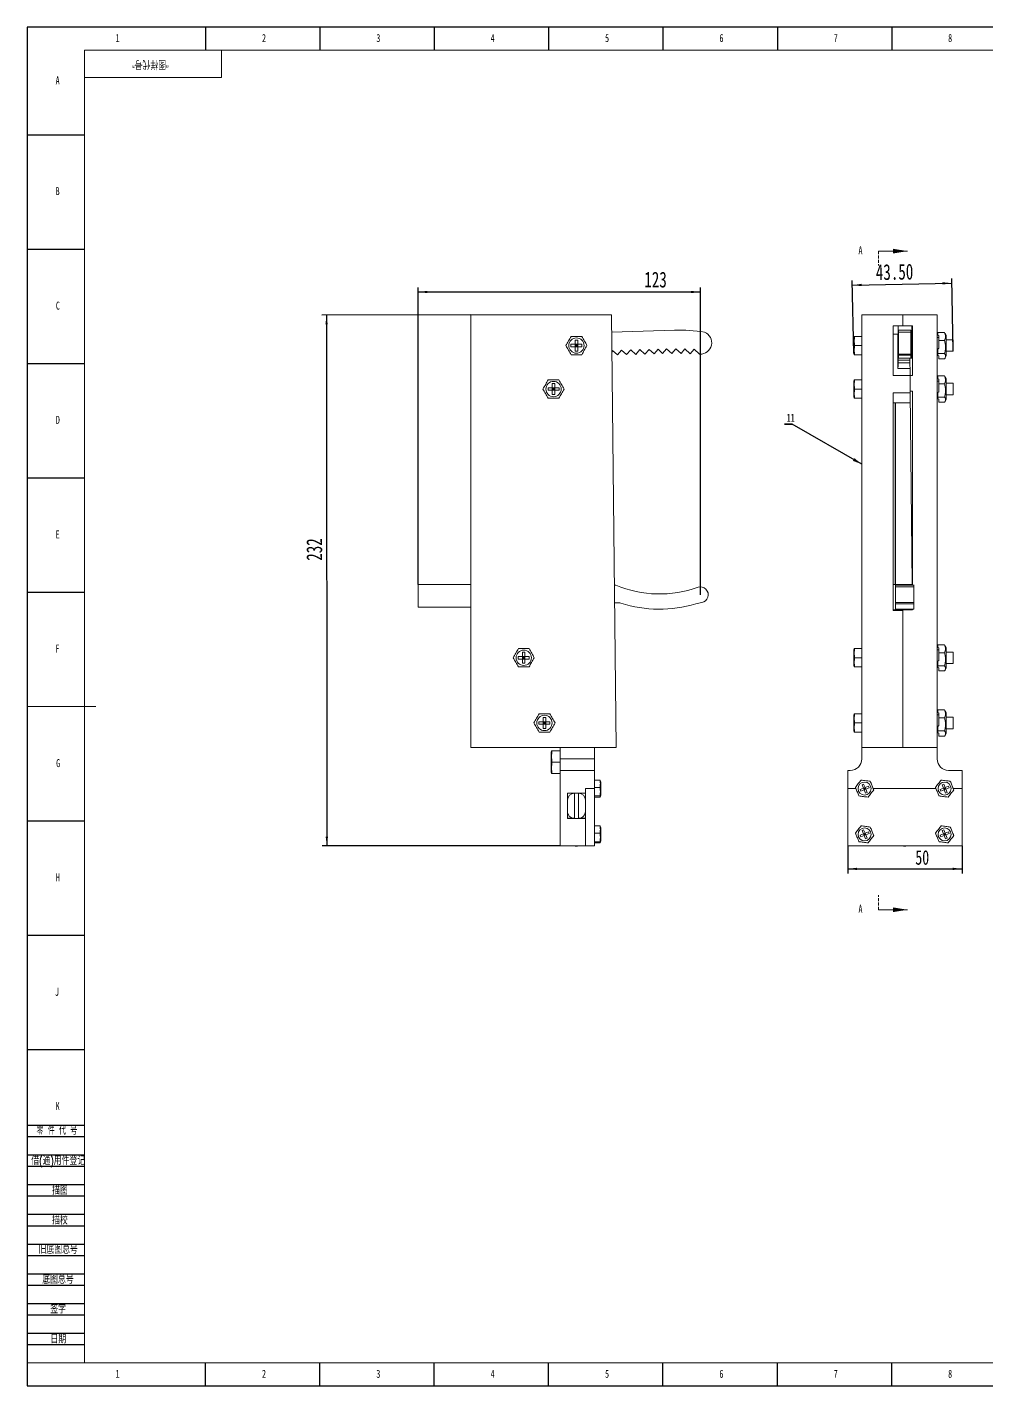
# Model space of a CAD drawing. Header units: millimetres. Extents: x 0 to 841, y 0 to 594.
# Drawn here: x 0 to 420, y 0 to 594 of the extents above; entities that cross this region are included whole.
import ezdxf

# ---------------------------------------------------------------- set-up
doc = ezdxf.new("R2010")
doc.units = ezdxf.units.MM
doc.linetypes.add('HIDDEN', pattern=[1.905, 1.27, -0.635])
for name, color, linetype in [('10', 7, 'Continuous'), ('5', 7, 'Continuous'), ('SLD-0', 7, 'Continuous')]:
    doc.layers.add(name, color=color, linetype=linetype)
doc.styles.add('SLDTEXTSTYLE0', font='TXT', dxfattribs={"width": 0.7, "bigfont": 'bigfont'})
doc.styles.add('SLDTEXTSTYLE2', font='TXT', dxfattribs={"width": 0.614286, "bigfont": 'bigfont'})
doc.styles.add('SLDTEXTSTYLE4', font='TXT', dxfattribs={"width": 0.7})
doc.dimstyles.new('SLDDIMSTYLE0', dxfattribs={"dimtxt": 7.335986, "dimasz": 4.08, "dimexe": 0, "dimexo": 0.0625, "dimgap": 1.833997, "dimtad": 2, "dimrnd": 1e-09, "dimzin": 12, "dimdsep": 46, "dimtxsty": 'SLDTEXTSTYLE4', "dimsah": 1, "dimcen": 0.09, "dimadec": 0, "dimazin": 3, "dimtfac": 1, "dimtofl": 0, "dimtmove": 0, "dimatfit": 3, "dimfxl": 1, "dimfrac": 2, "dimtolj": 1, "dimtzin": 12, "dimarcsym": 0})
doc.dimstyles.new('SLDDIMSTYLE1', dxfattribs={"dimtxt": 6.77168, "dimasz": 4.08, "dimexe": 0, "dimexo": 0.0625, "dimgap": 1.69292, "dimtad": 2, "dimrnd": 1e-09, "dimzin": 12, "dimdsep": 46, "dimtxsty": 'SLDTEXTSTYLE4', "dimsah": 1, "dimcen": 0.09, "dimadec": 0, "dimazin": 3, "dimtfac": 1, "dimtofl": 0, "dimtmove": 0, "dimatfit": 3, "dimfxl": 1, "dimfrac": 2, "dimtolj": 1, "dimtzin": 12, "dimarcsym": 0})
doc.dimstyles.new('SLDDIMSTYLE2', dxfattribs={"dimtxt": 7.335986, "dimasz": 4.08, "dimexe": 0, "dimexo": 0.0625, "dimgap": 1.833997, "dimtad": 2, "dimrnd": 1e-09, "dimzin": 4, "dimdsep": 46, "dimtxsty": 'SLDTEXTSTYLE4', "dimsah": 1, "dimcen": 0.09, "dimadec": 0, "dimazin": 1, "dimtfac": 1, "dimtofl": 0, "dimtmove": 0, "dimatfit": 3, "dimfxl": 1, "dimfrac": 2, "dimtolj": 1, "dimtzin": 12, "dimarcsym": 0})
doc.dimstyles.new('SLDDIMSTYLE3', dxfattribs={"dimtxt": 0.18, "dimasz": 4.08, "dimexe": 0, "dimexo": 0.0625, "dimgap": 0, "dimtad": 0, "dimtih": 1, "dimtoh": 1, "dimdec": 0, "dimrnd": 1e-09, "dimzin": 0, "dimdsep": 46, "dimtxsty": 'Standard', "dimsah": 1, "dimcen": 0.09, "dimadec": 0, "dimazin": 0, "dimtfac": 4.08, "dimtdec": 0, "dimtofl": 0, "dimtmove": 0, "dimatfit": 3, "dimfxl": 1, "dimfrac": 2, "dimtolj": 1, "dimtzin": 0, "dimarcsym": 0})

# ---------------------------------------------------------------- blocks, each defined once
blk = doc.blocks.new('_D')
at = {"layer": '10'}
for p, q in [((193.92, 468.19), (128.9, 468.15)), ((130.9, 468.16), (131.02, 236.05)), ((233.05, 236.11), (129.02, 236.05))]:
    blk.add_line(p, q, dxfattribs=at)
for points in [[(130.9, 468.16), (130.4, 464.08), (131.41, 464.08)], [(131.02, 236.05), (131.53, 240.13), (130.51, 240.13)]]:
    blk.add_solid(points, dxfattribs=at)
at = {"layer": '10', "insert": (122.09, 360.72), "char_height": 6.879, "attachment_point": 1, "rotation": 90.02941, "style": 'SLDTEXTSTYLE4'}
blk.add_mtext('232', dxfattribs=at)
blk = doc.blocks.new('_D_1')
at = {"layer": '10'}
for p, q in [((170.95, 350.38), (170.95, 480.22)), ((170.95, 478.22), (294.35, 478.22)), ((294.35, 345.82), (294.35, 480.22))]:
    blk.add_line(p, q, dxfattribs=at)
for points in [[(170.95, 478.22), (175.03, 477.71), (175.03, 478.73)], [(294.35, 478.22), (290.27, 478.73), (290.27, 477.71)]]:
    blk.add_solid(points, dxfattribs=at)
at = {"layer": '10', "insert": (269.84, 487.09), "char_height": 6.879, "attachment_point": 1, "style": 'SLDTEXTSTYLE4'}
blk.add_mtext('123', dxfattribs=at)
blk = doc.blocks.new('_D_2')
at = {"layer": '10'}
for p, q in [((358.76, 236.11), (358.76, 224.01)), ((408.76, 236.11), (408.76, 224.01)), ((358.76, 226.01), (408.76, 226.01))]:
    blk.add_line(p, q, dxfattribs=at)
for points in [[(358.76, 226.01), (362.84, 225.5), (362.84, 226.51)], [(408.76, 226.01), (404.68, 226.51), (404.68, 225.5)]]:
    blk.add_solid(points, dxfattribs=at)
at = {"layer": '10', "insert": (388.33, 234.19), "char_height": 6.35, "attachment_point": 1, "style": 'SLDTEXTSTYLE4'}
blk.add_mtext('50', dxfattribs=at)
blk = doc.blocks.new('_D_3')
at = {"layer": '10'}
for p, q in [((361.37, 451.44), (360.75, 483.21)), ((360.79, 481.21), (404.29, 482.06)), ((404.87, 452.29), (404.25, 484.06))]:
    blk.add_line(p, q, dxfattribs=at)
for points in [[(360.79, 481.21), (364.88, 480.78), (364.86, 481.8)], [(404.29, 482.06), (400.2, 482.49), (400.22, 481.47)]]:
    blk.add_solid(points, dxfattribs=at)
at = {"layer": '10', "insert": (370.99, 490.28), "char_height": 6.879, "attachment_point": 1, "rotation": 1.11943, "style": 'SLDTEXTSTYLE4'}
blk.add_mtext('43.50', dxfattribs=at)
blk = doc.blocks.new('SW_NOTE_0')
at = {"layer": '10', "color": 0}
for p, q in [((-3.33, 0), (0, 0)), ((0, 0), (-3.33, 0)), ((-3.33, 0), (0, 0)), ((0, 0), (-3.33, 0)), ((-3.33, 0), (0, 0)), ((0, 0), (-3.33, 0))]:
    blk.add_line(p, q, dxfattribs=at)
at = {"layer": '10', "color": 0, "insert": (-0.58, 4.51), "char_height": 3.5, "attachment_point": 2, "style": 'SLDTEXTSTYLE4'}
blk.add_mtext('11', dxfattribs=at)

msp = doc.modelspace()

# ---------------------------------------------------------------- linework, layer by layer
at = {"color": 7, "linetype": 'HIDDEN', "lineweight": 0}
for p, q in [((372.231, 496.086), (372.231, 489.736)), ((372.231, 208.139), (372.231, 214.489))]:
    msp.add_line(p, q, dxfattribs=at)
at = {"color": 7, "linetype": 'Continuous', "lineweight": 0}
for p, q in [((372.231, 496.086), (384.931, 496.086)), ((372.231, 208.139), (384.931, 208.139))]:
    msp.add_line(p, q, dxfattribs=at)
at = {"color": 7, "linetype": 'Continuous', "lineweight": 15}
for p, q in [((255.52, 468.219), (193.92, 468.188)), ((193.92, 468.188), (194.017, 279.081)), ((257.548, 279.114), (255.52, 468.219)), ((364.875, 468.219), (382.875, 468.219)), ((364.875, 279.114), (364.875, 468.219)), ((382.875, 463.462), (378.591, 463.462)), ((378.591, 463.462), (378.591, 441.694)), ((386.856, 463.402), (380.856, 463.402)), ((380.856, 463.402), (380.856, 457.295)), ((382.875, 468.219), (382.875, 463.462)), ((397.875, 468.219), (382.875, 468.219)), ((382.875, 463.462), (387.075, 463.462)), ((386.856, 463.402), (386.856, 459.795)), ((387.075, 463.462), (387.075, 441.694)), ((397.875, 468.219), (397.875, 279.114)), ((283.036, 461.481), (255.601, 460.64)), ((361.611, 458.795), (361.375, 458.145)), ((361.375, 454.795), (361.375, 458.145)), ((364.875, 458.795), (361.837, 458.795)), ((378.591, 459.795), (380.662, 459.795)), ((380.662, 459.795), (380.662, 444.777)), ((380.912, 460.087), (380.856, 460.087)), ((386.412, 461.514), (380.912, 461.514)), ((380.912, 460.658), (380.912, 461.514)), ((386.412, 460.658), (380.912, 460.658)), ((380.912, 451.047), (380.912, 460.658)), ((386.412, 460.658), (386.412, 461.514)), ((386.412, 451.047), (386.412, 460.658)), ((386.856, 460.087), (386.412, 460.087)), ((386.662, 459.795), (387.075, 459.795)), ((386.662, 459.795), (386.662, 449.238)), ((398.575, 458.275), (397.875, 458.275)), ((398.175, 459.302), (398.175, 460.519)), ((398.175, 460.519), (401.105, 460.519)), ((398.175, 459.302), (398.575, 459.075)), ((398.575, 459.075), (398.575, 457.006)), ((401.27, 460.197), (401.105, 460.519)), ((401.875, 459.235), (401.313, 460.207)), ((401.875, 450.355), (401.875, 459.235)), ((237.754, 455.341), (237.754, 454.249)), ((239.608, 455.341), (237.754, 455.341)), ((239.608, 454.249), (237.754, 454.249)), ((240.7, 457.195), (239.608, 457.195)), ((239.608, 457.195), (239.608, 455.341)), ((240.7, 455.341), (239.608, 455.341)), ((239.608, 454.249), (239.608, 455.341)), ((239.608, 455.341), (240.154, 454.795)), ((240.154, 454.795), (239.608, 454.795)), ((240.154, 454.795), (239.608, 454.249)), ((239.608, 454.249), (239.608, 452.395)), ((240.7, 454.249), (239.608, 454.249)), ((239.608, 452.395), (240.7, 452.395)), ((240.154, 454.795), (240.154, 455.341)), ((240.154, 454.795), (240.7, 455.341)), ((240.154, 454.249), (240.154, 454.795)), ((240.7, 454.249), (240.154, 454.795)), ((240.7, 454.795), (240.154, 454.795)), ((240.7, 457.195), (240.7, 455.341)), ((240.7, 454.249), (240.7, 455.341)), ((242.554, 455.341), (240.7, 455.341)), ((240.7, 454.249), (240.7, 452.395)), ((242.554, 454.249), (240.7, 454.249)), ((242.554, 454.249), (242.554, 455.341)), ((255.698, 451.607), (255.854, 452.644)), ((255.854, 452.644), (258.084, 450.711)), ((258.084, 450.711), (259.865, 452.767)), ((259.865, 452.767), (262.095, 450.834)), ((262.095, 450.834), (263.876, 452.89)), ((263.876, 452.89), (266.107, 450.957)), ((266.107, 450.957), (267.888, 453.013)), ((267.888, 453.013), (270.118, 451.08)), ((270.118, 451.08), (271.899, 453.136)), ((271.899, 453.136), (274.129, 451.203)), ((274.129, 451.203), (275.911, 453.259)), ((275.911, 453.259), (277.794, 451.316)), ((277.794, 451.316), (279.556, 453.349)), ((279.556, 453.349), (281.841, 451.369)), ((281.841, 451.369), (283.573, 453.368)), ((283.573, 453.368), (285.909, 451.344)), ((285.909, 451.344), (287.613, 453.31)), ((287.613, 453.31), (289.922, 451.241)), ((289.922, 451.241), (291.655, 453.175)), ((291.655, 453.175), (294.018, 451.056)), ((361.375, 451.445), (361.375, 454.795)), ((361.375, 451.445), (361.611, 450.795)), ((364.875, 454.795), (361.837, 454.795)), ((380.912, 457.295), (380.662, 457.295)), ((380.662, 452.295), (380.912, 452.295)), ((380.856, 452.295), (380.856, 445.459)), ((386.662, 457.295), (386.412, 457.295)), ((386.412, 452.295), (386.662, 452.295)), ((398.175, 453.265), (398.575, 453.635)), ((398.175, 451.282), (398.175, 453.265)), ((398.575, 457.006), (398.575, 453.635)), ((398.575, 457.006), (401.105, 457.006)), ((404.875, 457.295), (401.875, 457.295)), ((401.875, 452.295), (404.875, 452.295)), ((404.875, 454.795), (404.875, 457.295)), ((404.875, 452.295), (404.875, 454.795)), ((364.875, 450.795), (361.837, 450.795)), ((385.954, 448.435), (380.856, 448.435)), ((380.912, 451.047), (386.412, 451.047)), ((380.912, 450.957), (380.912, 451.047)), ((386.412, 450.957), (380.912, 450.957)), ((380.912, 450.834), (380.912, 450.957)), ((386.412, 450.834), (380.912, 450.834)), ((380.912, 450.711), (380.912, 450.834)), ((386.412, 450.711), (380.912, 450.711)), ((380.912, 450.633), (380.912, 450.711)), ((386.412, 450.633), (380.912, 450.633)), ((380.912, 449.245), (380.912, 450.633)), ((386.412, 449.245), (380.912, 449.245)), ((380.912, 449.243), (380.912, 449.245)), ((380.912, 449.243), (386.412, 449.243)), ((385.946, 449.23), (387.075, 449.242)), ((386.023, 441.695), (385.946, 449.23)), ((385.946, 449.221), (385.946, 449.23)), ((386.023, 441.695), (385.946, 449.221)), ((386.412, 450.957), (386.412, 451.047)), ((386.412, 450.834), (386.412, 450.957)), ((386.412, 450.711), (386.412, 450.834)), ((386.412, 450.633), (386.412, 450.711)), ((386.412, 449.245), (386.412, 450.633)), ((386.412, 449.243), (386.412, 449.245)), ((397.875, 451.315), (398.175, 451.315)), ((398.175, 451.282), (401.105, 451.282)), ((398.175, 450.516), (398.175, 451.282)), ((398.175, 450.516), (398.575, 450.373)), ((398.575, 450.373), (398.575, 449.07)), ((398.575, 449.07), (401.105, 449.07)), ((401.313, 449.382), (401.875, 450.355)), ((361.611, 439.799), (361.375, 439.149)), ((364.875, 439.799), (361.837, 439.799)), ((386.096, 441.695), (378.591, 441.695)), ((386.096, 441.694), (378.591, 441.694)), ((380.662, 445.459), (380.856, 445.459)), ((380.662, 444.795), (385.991, 444.795)), ((385.991, 444.777), (380.662, 444.777)), ((386.025, 441.695), (386.025, 441.694)), ((387.075, 441.695), (386.025, 441.695)), ((386.096, 434.791), (386.025, 441.694)), ((387.075, 441.694), (386.025, 441.694)), ((386.096, 441.695), (386.096, 441.694)), ((386.096, 441.694), (386.096, 434.13)), ((398.175, 440.306), (398.175, 441.523)), ((398.175, 441.523), (401.105, 441.523)), ((398.175, 440.306), (398.575, 440.079)), ((398.575, 440.079), (398.575, 438.01)), ((401.27, 441.201), (401.105, 441.523)), ((401.875, 440.239), (401.313, 441.211)), ((401.875, 431.359), (401.875, 440.239)), ((227.748, 436.345), (227.748, 435.253)), ((229.602, 436.345), (227.748, 436.345)), ((229.602, 435.253), (227.748, 435.253)), ((230.694, 438.199), (229.602, 438.199)), ((229.602, 438.199), (229.602, 436.345)), ((230.694, 436.345), (229.602, 436.345)), ((229.602, 435.253), (229.602, 436.345)), ((229.602, 436.345), (230.148, 435.799)), ((230.148, 435.799), (229.602, 435.799)), ((230.148, 435.799), (229.602, 435.253)), ((230.694, 435.253), (229.602, 435.253)), ((229.602, 435.253), (229.602, 433.399)), ((230.148, 435.799), (230.148, 436.345)), ((230.148, 435.799), (230.694, 436.345)), ((230.148, 435.253), (230.148, 435.799)), ((230.694, 435.253), (230.148, 435.799)), ((230.694, 435.799), (230.148, 435.799)), ((230.694, 438.199), (230.694, 436.345)), ((232.548, 436.345), (230.694, 436.345)), ((230.694, 435.253), (230.694, 436.345)), ((232.548, 435.253), (230.694, 435.253)), ((230.694, 435.253), (230.694, 433.399)), ((232.548, 435.253), (232.548, 436.345)), ((361.375, 435.799), (361.375, 439.149)), ((361.375, 432.449), (361.375, 435.799)), ((364.875, 435.799), (361.837, 435.799)), ((386.096, 434.13), (378.591, 434.13)), ((378.591, 434.13), (378.591, 338.976)), ((386.096, 434.791), (387.075, 434.791)), ((386.961, 350.362), (386.096, 434.616)), ((386.961, 350.362), (386.096, 434.616)), ((387.075, 434.791), (387.075, 350.199)), ((398.575, 439.279), (397.875, 439.279)), ((398.175, 434.269), (398.575, 434.639)), ((398.175, 432.286), (398.175, 434.269)), ((398.575, 438.01), (398.575, 434.639)), ((398.575, 438.01), (401.105, 438.01)), ((404.875, 438.299), (401.875, 438.299)), ((404.875, 435.799), (404.875, 438.299)), ((404.875, 433.299), (404.875, 435.799)), ((229.602, 433.399), (230.694, 433.399)), ((361.375, 432.449), (361.611, 431.799)), ((364.875, 431.799), (361.837, 431.799)), ((378.591, 429.795), (386.145, 429.795)), ((379.575, 350.383), (379.575, 429.795)), ((379.662, 429.795), (379.662, 350.383)), ((397.875, 432.319), (398.175, 432.319)), ((398.175, 432.286), (401.105, 432.286)), ((398.175, 431.52), (398.175, 432.286)), ((398.175, 431.52), (398.575, 431.377)), ((398.575, 431.377), (398.575, 430.074)), ((398.575, 430.074), (401.105, 430.074)), ((401.313, 430.386), (401.875, 431.359)), ((401.875, 433.299), (404.875, 433.299)), ((170.954, 340.383), (170.954, 350.383)), ((193.98, 350.383), (170.954, 350.383)), ((378.591, 350.383), (386.961, 350.383)), ((379.662, 350.362), (387.075, 350.362)), ((379.662, 349.983), (379.662, 350.362)), ((379.662, 349.983), (387.662, 349.983)), ((379.662, 349.266), (379.662, 349.983)), ((387.662, 349.266), (379.662, 349.266)), ((379.662, 342.432), (379.662, 349.266)), ((387.662, 349.983), (387.662, 350.199)), ((387.662, 349.266), (387.662, 349.983)), ((387.662, 342.432), (387.662, 349.266)), ((170.954, 340.383), (193.985, 340.383)), ((256.869, 342.383), (258.072, 342.383)), ((382.875, 339.212), (378.591, 339.212)), ((382.875, 338.976), (378.591, 338.976)), ((379.662, 342.432), (387.662, 342.432)), ((379.662, 341.825), (379.662, 342.432)), ((379.662, 341.825), (387.662, 341.825)), ((379.662, 339.56), (379.662, 341.825)), ((379.662, 339.56), (387.662, 339.56)), ((382.875, 339.233), (387.077, 339.276)), ((382.875, 339.233), (382.875, 279.114)), ((382.875, 338.976), (382.875, 279.114)), ((387.075, 339.276), (387.072, 339.56)), ((387.075, 339.276), (387.072, 339.56)), ((387.077, 339.276), (387.074, 339.56)), ((387.074, 339.56), (387.077, 339.276)), ((387.662, 341.825), (387.662, 342.432)), ((387.662, 339.56), (387.662, 341.825)), ((361.611, 322.309), (361.375, 321.659)), ((361.375, 318.309), (361.375, 321.659)), ((364.875, 322.309), (361.837, 322.309)), ((398.575, 321.789), (397.875, 321.789)), ((398.175, 322.816), (398.175, 324.033)), ((398.175, 324.033), (401.105, 324.033)), ((398.175, 322.816), (398.575, 322.589)), ((398.575, 322.589), (398.575, 320.52)), ((401.27, 323.711), (401.105, 324.033)), ((401.875, 322.749), (401.313, 323.721)), ((401.875, 313.869), (401.875, 322.749)), ((404.875, 320.809), (401.875, 320.809)), ((404.875, 318.309), (404.875, 320.809)), ((214.714, 318.855), (214.714, 317.763)), ((216.568, 318.855), (214.714, 318.855)), ((216.568, 317.763), (214.714, 317.763)), ((217.66, 320.709), (216.568, 320.709)), ((216.568, 320.709), (216.568, 318.855)), ((217.66, 318.855), (216.568, 318.855)), ((216.568, 317.763), (216.568, 318.855)), ((216.568, 318.855), (217.114, 318.309)), ((217.114, 318.309), (216.568, 318.309)), ((217.114, 318.309), (216.568, 317.763)), ((217.66, 317.763), (216.568, 317.763)), ((216.568, 317.763), (216.568, 315.909)), ((216.568, 315.909), (217.66, 315.909)), ((217.114, 318.309), (217.114, 318.855)), ((217.114, 318.309), (217.66, 318.855)), ((217.114, 317.763), (217.114, 318.309)), ((217.66, 317.763), (217.114, 318.309)), ((217.66, 318.309), (217.114, 318.309)), ((217.66, 320.709), (217.66, 318.855)), ((217.66, 317.763), (217.66, 318.855)), ((219.514, 318.855), (217.66, 318.855)), ((217.66, 317.763), (217.66, 315.909)), ((219.514, 317.763), (217.66, 317.763)), ((219.514, 317.763), (219.514, 318.855)), ((361.375, 314.959), (361.375, 318.309)), ((361.375, 314.959), (361.611, 314.309)), ((364.875, 318.309), (361.837, 318.309)), ((397.875, 314.829), (398.175, 314.829)), ((398.175, 316.779), (398.575, 317.149)), ((398.175, 314.796), (398.175, 316.779)), ((398.575, 320.52), (398.575, 317.149)), ((398.575, 320.52), (401.105, 320.52)), ((401.875, 315.809), (404.875, 315.809)), ((404.875, 315.809), (404.875, 318.309)), ((364.875, 314.309), (361.837, 314.309)), ((398.175, 314.796), (401.105, 314.796)), ((398.175, 314.03), (398.175, 314.796)), ((398.175, 314.03), (398.575, 313.887)), ((398.575, 313.887), (398.575, 312.584)), ((398.575, 312.584), (401.105, 312.584)), ((401.313, 312.896), (401.875, 313.869)), ((226.727, 292.207), (225.635, 292.207)), ((225.635, 292.207), (225.635, 290.353)), ((226.727, 292.207), (226.727, 290.353)), ((361.611, 293.807), (361.375, 293.157)), ((361.375, 289.807), (361.375, 293.157)), ((364.875, 293.807), (361.837, 293.807)), ((398.575, 293.287), (397.875, 293.287)), ((398.175, 294.314), (398.175, 295.531)), ((398.175, 295.531), (401.105, 295.531)), ((398.175, 294.314), (398.575, 294.087)), ((398.575, 294.087), (398.575, 292.018)), ((398.575, 292.018), (398.575, 288.647)), ((398.575, 292.018), (401.105, 292.018)), ((401.27, 295.209), (401.105, 295.531)), ((401.875, 294.247), (401.313, 295.219)), ((401.875, 285.367), (401.875, 294.247)), ((404.875, 292.307), (401.875, 292.307)), ((404.875, 289.807), (404.875, 292.307)), ((223.781, 290.353), (223.781, 289.261)), ((225.635, 290.353), (223.781, 290.353)), ((225.635, 289.261), (223.781, 289.261)), ((226.727, 290.353), (225.635, 290.353)), ((225.635, 289.261), (225.635, 290.353)), ((225.635, 290.353), (226.181, 289.807)), ((226.181, 289.807), (225.635, 289.807)), ((226.181, 289.807), (225.635, 289.261)), ((225.635, 289.261), (225.635, 287.407)), ((226.727, 289.261), (225.635, 289.261)), ((225.635, 287.407), (226.727, 287.407)), ((226.181, 289.807), (226.181, 290.353)), ((226.181, 289.807), (226.727, 290.353)), ((226.727, 289.261), (226.181, 289.807)), ((226.727, 289.807), (226.181, 289.807)), ((226.181, 289.261), (226.181, 289.807)), ((226.727, 289.261), (226.727, 290.353)), ((228.581, 290.353), (226.727, 290.353)), ((226.727, 289.261), (226.727, 287.407)), ((228.581, 289.261), (226.727, 289.261)), ((228.581, 289.261), (228.581, 290.353)), ((361.375, 286.457), (361.375, 289.807)), ((361.375, 286.457), (361.611, 285.807)), ((364.875, 289.807), (361.837, 289.807)), ((364.875, 285.807), (361.837, 285.807)), ((397.875, 286.327), (398.175, 286.327)), ((398.175, 288.277), (398.575, 288.647)), ((398.175, 286.294), (398.175, 288.277)), ((398.175, 286.294), (401.105, 286.294)), ((398.175, 285.528), (398.175, 286.294)), ((398.175, 285.528), (398.575, 285.385)), ((398.575, 285.385), (398.575, 284.082)), ((401.313, 284.394), (401.875, 285.367)), ((401.875, 287.307), (404.875, 287.307)), ((404.875, 287.307), (404.875, 289.807)), ((398.575, 284.082), (401.105, 284.082)), ((194.017, 279.081), (257.548, 279.114)), ((229.29, 277.652), (229.054, 277.002)), ((229.054, 272.652), (229.054, 277.002)), ((233.054, 277.652), (229.572, 277.652)), ((233.054, 279.081), (248.054, 279.081)), ((233.054, 279.081), (233.054, 274.081)), ((233.054, 274.081), (248.054, 274.081)), ((233.054, 274.081), (233.054, 269.081)), ((236.154, 279.103), (236.154, 279.081)), ((244.154, 279.081), (244.154, 279.107)), ((248.054, 279.081), (248.054, 274.081)), ((248.054, 274.081), (248.054, 269.081)), ((364.875, 279.114), (382.875, 279.114)), ((364.875, 279.081), (364.875, 279.114)), ((364.875, 279.081), (364.875, 274.081)), ((397.875, 279.081), (364.875, 279.081)), ((379.662, 279.082), (366.875, 279.082)), ((366.875, 279.081), (366.875, 279.082)), ((379.662, 279.105), (379.662, 279.081)), ((382.875, 279.114), (382.875, 279.107)), ((397.875, 279.114), (382.875, 279.114)), ((382.875, 279.114), (382.875, 279.107)), ((387.662, 279.081), (387.662, 279.105)), ((397.875, 279.114), (397.875, 279.081)), ((397.875, 274.081), (397.875, 279.081)), ((229.054, 268.302), (229.054, 272.652)), ((229.054, 268.302), (229.29, 267.652)), ((233.054, 272.652), (229.572, 272.652)), ((233.054, 267.652), (229.572, 267.652)), ((233.054, 269.081), (233.054, 236.105)), ((233.054, 269.081), (248.054, 269.081)), ((248.054, 269.081), (248.054, 261.105)), ((358.758, 269.081), (358.758, 261.105)), ((359.875, 269.081), (358.758, 269.081)), ((408.758, 269.081), (402.875, 269.081)), ((408.758, 261.105), (408.758, 269.081)), ((248.054, 264.84), (250.42, 264.84)), ((248.054, 261.636), (250.42, 261.636)), ((250.569, 264.636), (250.42, 264.84)), ((250.854, 263.955), (250.602, 264.647)), ((250.854, 263.955), (250.854, 263.739)), ((250.854, 263.739), (250.854, 258.255)), ((365.735, 263.101), (365.022, 262.806)), ((365.022, 262.806), (365.638, 261.315)), ((366.351, 261.609), (365.638, 261.315)), ((365.735, 263.101), (366.351, 261.609)), ((365.995, 261.462), (366.142, 261.105)), ((366.351, 261.609), (366.142, 261.105)), ((366.351, 261.609), (367.843, 262.226)), ((366.351, 261.609), (366.646, 260.896)), ((366.646, 260.896), (368.138, 261.512)), ((368.138, 261.512), (367.843, 262.226)), ((400.735, 263.101), (400.022, 262.806)), ((400.022, 262.806), (400.638, 261.315)), ((401.351, 261.609), (400.638, 261.315)), ((400.735, 263.101), (401.351, 261.609)), ((400.995, 261.462), (401.142, 261.105)), ((401.351, 261.609), (401.142, 261.105)), ((401.351, 261.609), (402.843, 262.226)), ((401.351, 261.609), (401.646, 260.896)), ((401.646, 260.896), (403.138, 261.512)), ((403.138, 261.512), (402.843, 262.226)), ((244.054, 259.105), (236.254, 259.105)), ((236.254, 248.105), (236.254, 259.105)), ((239.254, 259.105), (239.254, 248.105)), ((239.254, 259.105), (241.054, 259.105)), ((241.054, 248.105), (241.054, 259.105)), ((244.054, 261.105), (248.054, 261.105)), ((244.054, 261.105), (244.054, 259.105)), ((244.054, 261.105), (244.054, 236.105)), ((248.054, 261.105), (248.054, 236.105)), ((248.054, 257.901), (250.42, 257.901)), ((248.054, 257.37), (250.42, 257.37)), ((250.602, 257.563), (250.854, 258.255)), ((362.355, 261.105), (358.758, 261.105)), ((358.758, 261.105), (358.758, 236.105)), ((364.146, 260.698), (365.638, 261.315)), ((364.146, 260.698), (364.441, 259.985)), ((364.441, 259.985), (365.933, 260.601)), ((365.638, 261.315), (365.933, 260.601)), ((366.142, 261.105), (365.638, 261.315)), ((366.142, 261.105), (365.785, 260.958)), ((365.933, 260.601), (366.142, 261.105)), ((366.646, 260.896), (365.933, 260.601)), ((365.933, 260.601), (366.549, 259.109)), ((366.499, 261.253), (366.142, 261.105)), ((366.142, 261.105), (366.289, 260.748)), ((366.142, 261.105), (366.646, 260.896)), ((366.549, 259.109), (367.262, 259.404)), ((366.646, 260.896), (367.262, 259.404)), ((397.355, 261.105), (369.929, 261.105)), ((399.146, 260.698), (400.638, 261.315)), ((399.146, 260.698), (399.441, 259.985)), ((399.441, 259.985), (400.933, 260.601)), ((400.638, 261.315), (400.933, 260.601)), ((401.142, 261.105), (400.638, 261.315)), ((401.142, 261.105), (400.785, 260.958)), ((400.933, 260.601), (401.142, 261.105)), ((401.646, 260.896), (400.933, 260.601)), ((400.933, 260.601), (401.549, 259.109)), ((401.499, 261.253), (401.142, 261.105)), ((401.142, 261.105), (401.289, 260.748)), ((401.142, 261.105), (401.646, 260.896)), ((401.549, 259.109), (402.262, 259.404)), ((401.646, 260.896), (402.262, 259.404)), ((408.758, 261.105), (404.929, 261.105)), ((408.758, 236.105), (408.758, 261.105)), ((239.213, 248.111), (236.254, 248.111)), ((244.054, 248.105), (236.254, 248.105)), ((239.254, 248.105), (241.054, 248.105)), ((244.054, 248.111), (241.054, 248.111)), ((244.054, 248.105), (244.054, 236.105)), ((248.054, 244.84), (250.42, 244.84)), ((250.569, 244.636), (250.42, 244.84)), ((250.854, 243.955), (250.602, 244.647)), ((250.854, 243.955), (250.854, 243.739)), ((250.854, 243.739), (250.854, 238.255)), ((248.054, 241.636), (250.42, 241.636)), ((248.054, 237.901), (250.42, 237.901)), ((250.602, 237.563), (250.854, 238.255)), ((364.146, 240.698), (365.638, 241.315)), ((364.146, 240.698), (364.441, 239.985)), ((364.441, 239.985), (365.933, 240.601)), ((365.735, 243.101), (365.022, 242.806)), ((365.022, 242.806), (365.638, 241.315)), ((366.351, 241.609), (365.638, 241.315)), ((365.638, 241.315), (365.933, 240.601)), ((366.142, 241.105), (365.638, 241.315)), ((365.735, 243.101), (366.351, 241.609)), ((366.142, 241.105), (365.785, 240.958)), ((365.933, 240.601), (366.142, 241.105)), ((366.646, 240.896), (365.933, 240.601)), ((365.933, 240.601), (366.549, 239.109)), ((365.995, 241.462), (366.142, 241.105)), ((366.351, 241.609), (366.142, 241.105)), ((366.499, 241.253), (366.142, 241.105)), ((366.142, 241.105), (366.289, 240.748)), ((366.142, 241.105), (366.646, 240.896)), ((366.351, 241.609), (367.843, 242.226)), ((366.351, 241.609), (366.646, 240.896)), ((366.549, 239.109), (367.262, 239.404)), ((366.646, 240.896), (368.138, 241.512)), ((366.646, 240.896), (367.262, 239.404)), ((368.138, 241.512), (367.843, 242.226)), ((399.146, 240.698), (400.638, 241.315)), ((399.146, 240.698), (399.441, 239.985)), ((399.441, 239.985), (400.933, 240.601)), ((400.735, 243.101), (400.022, 242.806)), ((400.022, 242.806), (400.638, 241.315)), ((401.351, 241.609), (400.638, 241.315)), ((400.638, 241.315), (400.933, 240.601)), ((401.142, 241.105), (400.638, 241.315)), ((400.735, 243.101), (401.351, 241.609)), ((401.142, 241.105), (400.785, 240.958)), ((400.933, 240.601), (401.142, 241.105)), ((401.646, 240.896), (400.933, 240.601)), ((400.933, 240.601), (401.549, 239.109)), ((400.995, 241.462), (401.142, 241.105)), ((401.351, 241.609), (401.142, 241.105)), ((401.499, 241.253), (401.142, 241.105)), ((401.142, 241.105), (401.289, 240.748)), ((401.142, 241.105), (401.646, 240.896)), ((401.351, 241.609), (402.843, 242.226)), ((401.351, 241.609), (401.646, 240.896)), ((401.549, 239.109), (402.262, 239.404)), ((401.646, 240.896), (403.138, 241.512)), ((401.646, 240.896), (402.262, 239.404)), ((403.138, 241.512), (402.843, 242.226)), ((233.054, 236.105), (244.054, 236.105)), ((239.654, 236.105), (239.654, 236.005)), ((240.654, 236.005), (239.654, 236.005)), ((240.654, 236.005), (240.654, 236.105)), ((248.054, 236.105), (244.054, 236.105)), ((248.054, 237.37), (250.42, 237.37)), ((358.758, 236.105), (408.758, 236.105)), ((383.162, 236.105), (383.162, 236.005)), ((383.662, 236.005), (383.162, 236.005)), ((384.162, 236.005), (383.662, 236.005)), ((384.162, 236.005), (384.162, 236.105))]:
    msp.add_line(p, q, dxfattribs=at)
at = {"color": 8, "linetype": 'Continuous', "lineweight": 15}
msp.add_line((385.966, 447.276), (380.856, 447.276), dxfattribs=at)
at = {"color": 7, "linetype": 'Continuous', "lineweight": 15, "flags": 128}
for points in [[(382.875, 279.107), (381.962, 279.107), (381.139, 279.106), (380.449, 279.106), (379.929, 279.106), (379.605, 279.105), (379.495, 279.105), (379.605, 279.104), (379.662, 279.104)], [(384.065, 279.107), (383.831, 279.107), (382.875, 279.107)], [(239.178, 259.104), (238.786, 259.104), (238.154, 259.104), (237.583, 259.103), (237.089, 259.103), (236.69, 259.103), (236.395, 259.103), (236.254, 259.103)]]:
    msp.add_lwpolyline(points, dxfattribs=at)
at = {"color": 7, "linetype": 'Continuous', "lineweight": 15}
for centre, radius in [((240.154, 454.795), 3.35), ((230.148, 435.799), 3.35), ((217.114, 318.309), 3.35), ((226.181, 289.807), 3.35), ((366.142, 261.105), 2.85), ((401.142, 261.105), 2.85), ((366.142, 241.105), 2.85), ((401.142, 241.105), 2.85)]:
    msp.add_circle(centre, radius, dxfattribs=at)
for centre, radius, start, end in [((285.197, 391.014), 70.5, 81.059954, 91.756899), ((294.33, 456.025), 4.978, 266.411107, 68.523194), ((255.518, 345.362), 5, 67.559454, 75.316863), ((276.513, 396.197), 50, 247.559454, 289.681072), ((294.351, 345.822), 3.444, 280.160361, 106.86451), ((258.072, 337.383), 5, 72.59145, 90), ((276.513, 396.197), 56.637, 252.59145, 286.258339), ((299.369, 317.825), 25, 100.160361, 106.258339), ((359.875, 274.081), 5, 270, 0), ((402.875, 274.081), 5, 180, 270), ((239.254, 256.105), 3, 90, 180), ((241.054, 256.105), 3, 0, 90)]:
    msp.add_arc(centre, radius, start, end, dxfattribs=at)
for points, knots in [([(237.844, 458.795), (237.466, 458.14), (236.697, 456.807), (235.927, 455.473), (235.535, 454.795)], [0, 0, 0, 0, 0.4912127, 1, 1, 1, 1]), ([(242.463, 458.795), (242.446, 458.795), (241.783, 458.795), (240.441, 458.795), (238.905, 458.795), (238.043, 458.795), (237.844, 458.795)], [0, 0, 0, 0, 0.011345, 0.4349255, 0.8697852, 1, 1, 1, 1]), ([(244.772, 454.795), (244.394, 455.449), (243.625, 456.782), (242.855, 458.116), (242.463, 458.795)], [0, 0, 0, 0, 0.4912126, 1, 1, 1, 1]), ([(361.837, 458.795), (361.833, 458.795), (361.714, 458.795), (361.572, 458.795), (361.627, 458.795), (361.634, 458.795)], [0, 0, 0, 0, 0.0227051, 0.870428, 1, 1, 1, 1]), ([(361.837, 454.795), (361.725, 455.449), (361.499, 456.782), (361.723, 458.116), (361.837, 458.795)], [0, 0, 0, 0, 0.4912126, 1, 1, 1, 1]), ([(401.105, 460.519), (401.234, 460.214), (401.495, 459.598), (401.59, 458.684), (401.45, 457.811), (401.221, 457.276), (401.105, 457.006)], [0, 0, 0, 0, 0.2645989, 0.5349353, 0.7653366, 1, 1, 1, 1]), ([(235.535, 454.795), (235.913, 454.14), (236.682, 452.807), (237.452, 451.473), (237.844, 450.795)], [0, 0, 0, 0, 0.4912126, 1, 1, 1, 1]), ([(242.463, 450.795), (242.841, 451.449), (243.611, 452.782), (244.381, 454.116), (244.772, 454.795)], [0, 0, 0, 0, 0.4912127, 1, 1, 1, 1]), ([(361.837, 450.795), (361.725, 451.449), (361.499, 452.782), (361.723, 454.116), (361.837, 454.795)], [0, 0, 0, 0, 0.4912127, 1, 1, 1, 1]), ([(401.105, 457.006), (401.234, 456.509), (401.495, 455.505), (401.59, 454.017), (401.45, 452.594), (401.221, 451.722), (401.105, 451.282)], [0, 0, 0, 0, 0.2645984, 0.5349349, 0.7653367, 1, 1, 1, 1]), ([(237.844, 450.795), (238.043, 450.795), (238.887, 450.795), (240.422, 450.795), (241.766, 450.795), (242.446, 450.795), (242.463, 450.795)], [0, 0, 0, 0, 0.1302141, 0.5534335, 0.988655, 1, 1, 1, 1]), ([(361.63, 450.795), (361.624, 450.795), (361.569, 450.795), (361.711, 450.795), (361.833, 450.795), (361.837, 450.795)], [0, 0, 0, 0, 0.1062368, 0.9772941, 1, 1, 1, 1]), ([(401.105, 451.282), (401.274, 451.019), (401.56, 450.574), (401.565, 449.923), (401.374, 449.449), (401.174, 449.167), (401.105, 449.07)], [0, 0, 0, 0, 0.3607402, 0.6095793, 0.8651237, 1, 1, 1, 1]), ([(227.839, 439.799), (227.461, 439.144), (226.691, 437.811), (225.921, 436.477), (225.529, 435.799)], [0, 0, 0, 0, 0.4912127, 1, 1, 1, 1]), ([(232.457, 439.799), (232.44, 439.799), (231.778, 439.799), (230.435, 439.799), (228.899, 439.799), (228.037, 439.799), (227.839, 439.799)], [0, 0, 0, 0, 0.01134496, 0.43492536, 0.8697851, 1, 1, 1, 1]), ([(234.767, 435.799), (234.389, 436.453), (233.619, 437.786), (232.849, 439.12), (232.457, 439.799)], [0, 0, 0, 0, 0.4912126, 1, 1, 1, 1]), ([(361.837, 439.799), (361.833, 439.799), (361.714, 439.799), (361.572, 439.799), (361.627, 439.799), (361.634, 439.799)], [0, 0, 0, 0, 0.022705, 0.8704278, 1, 1, 1, 1]), ([(361.837, 435.799), (361.725, 436.453), (361.499, 437.786), (361.723, 439.12), (361.837, 439.799)], [0, 0, 0, 0, 0.4912126, 1, 1, 1, 1]), ([(401.105, 441.523), (401.234, 441.218), (401.495, 440.602), (401.59, 439.688), (401.45, 438.815), (401.221, 438.28), (401.105, 438.01)], [0, 0, 0, 0, 0.26459892, 0.53493532, 0.76533655, 1, 1, 1, 1]), ([(225.529, 435.799), (225.907, 435.144), (226.677, 433.811), (227.447, 432.477), (227.839, 431.799)], [0, 0, 0, 0, 0.4912126, 1, 1, 1, 1]), ([(232.457, 431.799), (232.836, 432.453), (233.605, 433.786), (234.375, 435.12), (234.767, 435.799)], [0, 0, 0, 0, 0.4912126, 1, 1, 1, 1]), ([(361.837, 431.799), (361.725, 432.453), (361.499, 433.786), (361.723, 435.12), (361.837, 435.799)], [0, 0, 0, 0, 0.4912126, 1, 1, 1, 1]), ([(401.105, 438.01), (401.234, 437.513), (401.495, 436.509), (401.59, 435.021), (401.45, 433.598), (401.221, 432.726), (401.105, 432.286)], [0, 0, 0, 0, 0.2645984, 0.5349349, 0.7653367, 1, 1, 1, 1]), ([(227.839, 431.799), (228.037, 431.799), (228.881, 431.799), (230.417, 431.799), (231.76, 431.799), (232.44, 431.799), (232.457, 431.799)], [0, 0, 0, 0, 0.1302142, 0.5534336, 0.9886551, 1, 1, 1, 1]), ([(361.63, 431.799), (361.624, 431.799), (361.569, 431.799), (361.711, 431.799), (361.833, 431.799), (361.837, 431.799)], [0, 0, 0, 0, 0.1062368, 0.9772942, 1, 1, 1, 1]), ([(401.105, 432.286), (401.274, 432.023), (401.56, 431.578), (401.565, 430.927), (401.374, 430.453), (401.174, 430.171), (401.105, 430.074)], [0, 0, 0, 0, 0.3607402, 0.6095794, 0.8651237, 1, 1, 1, 1]), ([(214.804, 322.309), (214.426, 321.654), (213.657, 320.321), (212.887, 318.987), (212.495, 318.309)], [0, 0, 0, 0, 0.4912126, 1, 1, 1, 1]), ([(219.423, 322.309), (219.406, 322.309), (218.743, 322.309), (217.401, 322.309), (215.865, 322.309), (215.003, 322.309), (214.804, 322.309)], [0, 0, 0, 0, 0.0113452, 0.4349257, 0.8697853, 1, 1, 1, 1]), ([(221.732, 318.309), (221.354, 318.963), (220.585, 320.296), (219.815, 321.63), (219.423, 322.309)], [0, 0, 0, 0, 0.4912123, 1, 1, 1, 1]), ([(361.837, 322.309), (361.833, 322.309), (361.714, 322.309), (361.572, 322.309), (361.627, 322.309), (361.634, 322.309)], [0, 0, 0, 0, 0.0227054, 0.8704279, 1, 1, 1, 1]), ([(361.837, 318.309), (361.725, 318.963), (361.499, 320.296), (361.723, 321.63), (361.837, 322.309)], [0, 0, 0, 0, 0.4912123, 1, 1, 1, 1]), ([(401.105, 324.033), (401.234, 323.728), (401.495, 323.112), (401.59, 322.198), (401.45, 321.325), (401.221, 320.79), (401.105, 320.52)], [0, 0, 0, 0, 0.264599, 0.5349351, 0.7653367, 1, 1, 1, 1]), ([(212.495, 318.309), (212.873, 317.654), (213.642, 316.321), (214.412, 314.987), (214.804, 314.309)], [0, 0, 0, 0, 0.4912123, 1, 1, 1, 1]), ([(219.423, 314.309), (219.801, 314.963), (220.571, 316.296), (221.341, 317.63), (221.732, 318.309)], [0, 0, 0, 0, 0.4912126, 1, 1, 1, 1]), ([(361.837, 314.309), (361.725, 314.963), (361.499, 316.296), (361.723, 317.63), (361.837, 318.309)], [0, 0, 0, 0, 0.4912126, 1, 1, 1, 1]), ([(401.105, 320.52), (401.234, 320.023), (401.495, 319.019), (401.59, 317.531), (401.45, 316.108), (401.221, 315.236), (401.105, 314.796)], [0, 0, 0, 0, 0.26459902, 0.53493521, 0.76533664, 1, 1, 1, 1]), ([(214.804, 314.309), (215.003, 314.309), (215.847, 314.309), (217.382, 314.309), (218.726, 314.309), (219.406, 314.309), (219.423, 314.309)], [0, 0, 0, 0, 0.1302139, 0.5534335, 0.9886549, 1, 1, 1, 1]), ([(361.63, 314.309), (361.624, 314.309), (361.569, 314.309), (361.711, 314.309), (361.833, 314.309), (361.837, 314.309)], [0, 0, 0, 0, 0.1062368, 0.9772938, 1, 1, 1, 1]), ([(401.105, 314.796), (401.274, 314.533), (401.56, 314.089), (401.565, 313.437), (401.374, 312.963), (401.174, 312.682), (401.105, 312.584)], [0, 0, 0, 0, 0.36074043, 0.60957949, 0.8651238, 1, 1, 1, 1]), ([(223.871, 293.807), (223.493, 293.152), (222.724, 291.819), (221.954, 290.485), (221.562, 289.807)], [0, 0, 0, 0, 0.4912123, 1, 1, 1, 1]), ([(228.49, 293.807), (228.473, 293.807), (227.81, 293.807), (226.468, 293.807), (224.932, 293.807), (224.07, 293.807), (223.871, 293.807)], [0, 0, 0, 0, 0.011345, 0.4349256, 0.8697853, 1, 1, 1, 1]), ([(230.799, 289.807), (230.421, 290.461), (229.652, 291.794), (228.882, 293.128), (228.49, 293.807)], [0, 0, 0, 0, 0.4912123, 1, 1, 1, 1]), ([(361.837, 293.807), (361.833, 293.807), (361.714, 293.807), (361.572, 293.807), (361.627, 293.807), (361.634, 293.807)], [0, 0, 0, 0, 0.022705, 0.8704282, 1, 1, 1, 1]), ([(361.837, 289.807), (361.725, 290.461), (361.499, 291.794), (361.723, 293.128), (361.837, 293.807)], [0, 0, 0, 0, 0.4912123, 1, 1, 1, 1]), ([(401.105, 295.531), (401.234, 295.226), (401.495, 294.61), (401.59, 293.696), (401.45, 292.823), (401.221, 292.288), (401.105, 292.018)], [0, 0, 0, 0, 0.2645986, 0.5349351, 0.7653364, 1, 1, 1, 1]), ([(401.105, 292.018), (401.234, 291.521), (401.495, 290.517), (401.59, 289.029), (401.45, 287.606), (401.221, 286.734), (401.105, 286.294)], [0, 0, 0, 0, 0.264599, 0.5349349, 0.7653367, 1, 1, 1, 1]), ([(221.562, 289.807), (221.94, 289.152), (222.71, 287.819), (223.48, 286.485), (223.871, 285.807)], [0, 0, 0, 0, 0.4912126, 1, 1, 1, 1]), ([(223.871, 285.807), (224.07, 285.807), (224.914, 285.807), (226.449, 285.807), (227.793, 285.807), (228.473, 285.807), (228.49, 285.807)], [0, 0, 0, 0, 0.130214, 0.5534334, 0.9886551, 1, 1, 1, 1]), ([(228.49, 285.807), (228.868, 286.461), (229.638, 287.794), (230.408, 289.128), (230.799, 289.807)], [0, 0, 0, 0, 0.491212, 1, 1, 1, 1]), ([(361.63, 285.807), (361.624, 285.807), (361.569, 285.807), (361.711, 285.807), (361.833, 285.807), (361.837, 285.807)], [0, 0, 0, 0, 0.1062364, 0.9772942, 1, 1, 1, 1]), ([(361.837, 285.807), (361.725, 286.461), (361.499, 287.794), (361.723, 289.128), (361.837, 289.807)], [0, 0, 0, 0, 0.491212, 1, 1, 1, 1]), ([(401.105, 286.294), (401.274, 286.031), (401.56, 285.586), (401.565, 284.935), (401.374, 284.461), (401.174, 284.179), (401.105, 284.082)], [0, 0, 0, 0, 0.36074047, 0.60957956, 0.86512378, 1, 1, 1, 1]), ([(229.572, 277.652), (229.568, 277.652), (229.418, 277.652), (229.241, 277.652), (229.309, 277.652), (229.318, 277.652)], [0, 0, 0, 0, 0.0235681, 0.8714888, 1, 1, 1, 1]), ([(229.572, 272.652), (229.433, 273.47), (229.149, 275.137), (229.429, 276.804), (229.572, 277.652)], [0, 0, 0, 0, 0.4912122, 1, 1, 1, 1]), ([(229.313, 267.652), (229.306, 267.652), (229.237, 267.652), (229.414, 267.652), (229.568, 267.652), (229.572, 267.652)], [0, 0, 0, 0, 0.1051542, 0.9764311, 1, 1, 1, 1]), ([(229.572, 267.652), (229.433, 268.47), (229.149, 270.137), (229.429, 271.804), (229.572, 272.652)], [0, 0, 0, 0, 0.4912122, 1, 1, 1, 1]), ([(250.42, 264.84), (250.517, 264.316), (250.716, 263.248), (250.52, 262.18), (250.42, 261.636)], [0, 0, 0, 0, 0.4912122, 1, 1, 1, 1]), ([(250.42, 261.636), (250.423, 261.623), (250.527, 261.088), (250.668, 260.002), (250.579, 258.76), (250.45, 258.062), (250.42, 257.901)], [0, 0, 0, 0, 0.0110343, 0.4345152, 0.8692651, 1, 1, 1, 1]), ([(364.599, 264.84), (364.196, 264.316), (363.375, 263.248), (362.553, 262.18), (362.136, 261.636)], [0, 0, 0, 0, 0.4912122, 1, 1, 1, 1]), ([(362.136, 261.636), (362.141, 261.623), (362.362, 261.088), (362.811, 260.002), (363.324, 258.76), (363.612, 258.062), (363.679, 257.901)], [0, 0, 0, 0, 0.0110343, 0.4345152, 0.8692651, 1, 1, 1, 1]), ([(368.605, 264.309), (367.949, 264.396), (366.614, 264.573), (365.278, 264.75), (364.599, 264.84)], [0, 0, 0, 0, 0.4912123, 1, 1, 1, 1]), ([(370.148, 260.574), (370.082, 260.735), (369.8, 261.418), (369.286, 262.66), (368.838, 263.746), (368.611, 264.296), (368.605, 264.309)], [0, 0, 0, 0, 0.1307344, 0.5538525, 0.9889641, 1, 1, 1, 1]), ([(399.599, 264.84), (399.196, 264.316), (398.375, 263.248), (397.553, 262.18), (397.136, 261.636)], [0, 0, 0, 0, 0.4912123, 1, 1, 1, 1]), ([(397.136, 261.636), (397.141, 261.623), (397.362, 261.088), (397.811, 260.002), (398.324, 258.76), (398.612, 258.062), (398.679, 257.901)], [0, 0, 0, 0, 0.0110343, 0.4345152, 0.869265, 1, 1, 1, 1]), ([(403.605, 264.309), (402.949, 264.396), (401.614, 264.573), (400.278, 264.75), (399.599, 264.84)], [0, 0, 0, 0, 0.4912122, 1, 1, 1, 1]), ([(405.148, 260.574), (405.082, 260.735), (404.8, 261.418), (404.286, 262.66), (403.838, 263.746), (403.611, 264.296), (403.605, 264.309)], [0, 0, 0, 0, 0.1307342, 0.5538525, 0.988964, 1, 1, 1, 1]), ([(250.42, 257.901), (250.517, 257.814), (250.716, 257.637), (250.52, 257.46), (250.42, 257.37)], [0, 0, 0, 0, 0.4912127, 1, 1, 1, 1]), ([(363.679, 257.901), (364.335, 257.814), (365.67, 257.637), (367.006, 257.46), (367.685, 257.37)], [0, 0, 0, 0, 0.4912127, 1, 1, 1, 1]), ([(367.685, 257.37), (368.088, 257.894), (368.909, 258.962), (369.731, 260.031), (370.148, 260.574)], [0, 0, 0, 0, 0.49121238, 1, 1, 1, 1]), ([(398.679, 257.901), (399.335, 257.814), (400.67, 257.637), (402.006, 257.46), (402.685, 257.37)], [0, 0, 0, 0, 0.4912127, 1, 1, 1, 1]), ([(402.685, 257.37), (403.088, 257.894), (403.909, 258.962), (404.731, 260.031), (405.148, 260.574)], [0, 0, 0, 0, 0.4912125, 1, 1, 1, 1]), ([(239.254, 248.105), (238.986, 248.127), (238.452, 248.171), (237.657, 248.526), (236.885, 249.153), (236.372, 250.007), (236.254, 250.635), (236.254, 250.915), (236.254, 250.918)], [0, 0, 0, 0, 0.1431838, 0.2856063, 0.4912692, 0.7692876, 0.9980266, 1, 1, 1, 1]), ([(244.054, 250.918), (244.054, 250.915), (244.053, 250.635), (243.936, 250.007), (243.422, 249.153), (242.651, 248.526), (241.855, 248.171), (241.321, 248.127), (241.054, 248.105)], [0, 0, 0, 0, 0.0019734, 0.2307124, 0.5087308, 0.7143937, 0.8568162, 1, 1, 1, 1]), ([(250.42, 244.84), (250.517, 244.316), (250.716, 243.248), (250.52, 242.18), (250.42, 241.636)], [0, 0, 0, 0, 0.4912122, 1, 1, 1, 1]), ([(364.599, 244.84), (364.196, 244.316), (363.375, 243.248), (362.553, 242.18), (362.136, 241.636)], [0, 0, 0, 0, 0.4912122, 1, 1, 1, 1]), ([(368.605, 244.309), (367.949, 244.396), (366.614, 244.573), (365.278, 244.75), (364.599, 244.84)], [0, 0, 0, 0, 0.4912124, 1, 1, 1, 1]), ([(370.148, 240.574), (370.082, 240.735), (369.8, 241.418), (369.286, 242.66), (368.838, 243.746), (368.611, 244.296), (368.605, 244.309)], [0, 0, 0, 0, 0.130736, 0.5538525, 0.9889658, 1, 1, 1, 1]), ([(399.599, 244.84), (399.196, 244.316), (398.375, 243.248), (397.553, 242.18), (397.136, 241.636)], [0, 0, 0, 0, 0.4912123, 1, 1, 1, 1]), ([(403.605, 244.309), (402.949, 244.396), (401.614, 244.573), (400.278, 244.75), (399.599, 244.84)], [0, 0, 0, 0, 0.49121233, 1, 1, 1, 1]), ([(405.148, 240.574), (405.082, 240.735), (404.8, 241.418), (404.286, 242.66), (403.838, 243.746), (403.611, 244.296), (403.605, 244.309)], [0, 0, 0, 0, 0.1307359, 0.5538525, 0.9889656, 1, 1, 1, 1]), ([(250.42, 241.636), (250.423, 241.623), (250.527, 241.088), (250.668, 240.002), (250.579, 238.76), (250.45, 238.062), (250.42, 237.901)], [0, 0, 0, 0, 0.0110359, 0.4345169, 0.8692651, 1, 1, 1, 1]), ([(250.42, 237.901), (250.517, 237.814), (250.716, 237.637), (250.52, 237.46), (250.42, 237.37)], [0, 0, 0, 0, 0.4912128, 1, 1, 1, 1]), ([(362.136, 241.636), (362.141, 241.623), (362.362, 241.088), (362.811, 240.002), (363.324, 238.76), (363.612, 238.062), (363.679, 237.901)], [0, 0, 0, 0, 0.0110359, 0.4345169, 0.8692651, 1, 1, 1, 1]), ([(363.679, 237.901), (364.335, 237.814), (365.67, 237.637), (367.006, 237.46), (367.685, 237.37)], [0, 0, 0, 0, 0.4912128, 1, 1, 1, 1]), ([(367.685, 237.37), (368.088, 237.894), (368.909, 238.962), (369.731, 240.03), (370.148, 240.574)], [0, 0, 0, 0, 0.49121238, 1, 1, 1, 1]), ([(397.136, 241.636), (397.141, 241.623), (397.362, 241.088), (397.811, 240.002), (398.324, 238.76), (398.612, 238.062), (398.679, 237.901)], [0, 0, 0, 0, 0.011036, 0.4345169, 0.869265, 1, 1, 1, 1]), ([(398.679, 237.901), (399.335, 237.814), (400.67, 237.637), (402.006, 237.46), (402.685, 237.37)], [0, 0, 0, 0, 0.4912128, 1, 1, 1, 1]), ([(402.685, 237.37), (403.088, 237.894), (403.909, 238.962), (404.731, 240.03), (405.148, 240.574)], [0, 0, 0, 0, 0.4912125, 1, 1, 1, 1])]:
    msp.add_open_spline(points, degree=3, knots=knots, dxfattribs=at)
at = {"color": 7, "linetype": 'Continuous', "lineweight": 0}
for points in [[(384.931, 496.086), (378.581, 497.102), (378.581, 495.07)], [(384.931, 208.139), (378.581, 209.155), (378.581, 207.123)]]:
    msp.add_solid(points, dxfattribs=at)
at = {"layer": '5', "color": 7}
for p, q in [((841, 594), (0, 594)), ((0, 594), (0, 0)), ((0, 114), (25, 114)), ((0, 109), (25, 109)), ((0, 101), (25, 101)), ((0, 96), (25, 96)), ((0, 88), (25, 88)), ((0, 83), (25, 83)), ((0, 75), (25, 75)), ((0, 70), (25, 70)), ((0, 62), (25, 62)), ((0, 57), (25, 57)), ((0, 49), (25, 49)), ((0, 44), (25, 44)), ((0, 36), (25, 36)), ((0, 31), (25, 31)), ((0, 23), (25, 23)), ((0, 18), (25, 18)), ((0, 0), (841, 0))]:
    msp.add_line(p, q, dxfattribs=at)
at = {"layer": '5'}
for p, q in [((78, 594), (78, 584)), ((128, 594), (128, 584)), ((178, 594), (178, 584)), ((228, 594), (228, 584)), ((278, 594), (278, 584)), ((328, 594), (328, 584)), ((378, 594), (378, 584)), ((0, 547), (25, 547)), ((0, 497), (25, 497)), ((0, 447), (25, 447)), ((0, 397), (25, 397)), ((0, 347), (25, 347)), ((0, 247), (25, 247)), ((0, 197), (25, 197)), ((0, 147), (25, 147)), ((78, 0), (78, 10)), ((128, 0), (128, 10)), ((178, 0), (178, 10)), ((228, 0), (228, 10)), ((278, 0), (278, 10)), ((328, 0), (328, 10)), ((378, 0), (378, 10))]:
    msp.add_line(p, q, dxfattribs=at)
at = {"layer": '5', "color": 7, "lineweight": 15}
for p, q in [((831, 584), (25, 584)), ((25, 584), (25, 10)), ((85, 572), (85, 584)), ((25, 572), (85, 572)), ((0, 10), (831, 10))]:
    msp.add_line(p, q, dxfattribs=at)
at = {"layer": '5', "lineweight": 15}
msp.add_line((0, 297), (30, 297), dxfattribs=at)

# ---------------------------------------------------------------- block references
at = {"layer": '10'}
msp.add_blockref('SW_NOTE_0', (334.423, 420.452), dxfattribs=at)

# ---------------------------------------------------------------- texts
at = {"color": 7, "linetype": 'Continuous', "char_height": 3.5, "attachment_point": 1, "style": 'SLDTEXTSTYLE4'}
for insert in [(363.472, 498.251), (363.472, 210.304)]:
    msp.add_mtext('A', dxfattribs=dict(at, insert=insert))
at = {"layer": '10', "char_height": 3.5, "attachment_point": 2, "style": 'SLDTEXTSTYLE4'}
for s, insert in [('1', (39.544, 591.009)), ('2', (103.544, 591.009)), ('3', (153.544, 591.009)), ('4', (203.544, 591.009)), ('5', (253.544, 591.009)), ('6', (303.547, 591.009)), ('7', (353.547, 591.009)), ('8', (403.547, 591.009)), ('A', (13.32, 572.509)), ('B', (13.32, 524.068)), ('C', (13.427, 474.009)), ('D', (13.43, 424.068)), ('E', (13.318, 374.009)), ('F', (13.224, 324.068)), ('G', (13.539, 274.009)), ('H', (13.43, 224.068)), ('J', (13.015, 174.009)), ('K', (13.32, 124.068)), ('1', (39.544, 7.009)), ('2', (103.544, 7.009)), ('3', (153.544, 7.009)), ('4', (203.544, 7.009)), ('5', (253.544, 7.009)), ('6', (303.547, 7.009)), ('7', (353.547, 7.009)), ('8', (403.547, 7.009))]:
    msp.add_mtext(s, dxfattribs=dict(at, insert=insert))
at = {"layer": '10', "color": 7, "char_height": 3.5}
for s, insert, attachment_point, style in [('\\M+197EB \\M+18C8F \\M+191E3 \\M+18D86', (4.079, 113.294), 1, 'SLDTEXTSTYLE2'), ('\\M+18ED8(\\M+192CA)\\M+19770\\M+18C8F\\M+1936F记', (1.824, 100.136), 1, 'SLDTEXTSTYLE0'), ('\\M+19560图', (14.331, 87.091), 2, 'SLDTEXTSTYLE0'), ('\\M+19560\\M+18D5A', (14.298, 74.062), 2, 'SLDTEXTSTYLE0'), ('\\M+18B8C\\M+192EA图总\\M+18D86', (4.985, 61.266), 1, 'SLDTEXTSTYLE0'), ('\\M+192EA图总\\M+18D86', (6.614, 48.182), 1, 'SLDTEXTSTYLE0'), ('签\\M+18E9A', (13.529, 35.163), 2, 'SLDTEXTSTYLE0'), ('\\M+193FA\\M+18AFA', (13.607, 22.051), 2, 'SLDTEXTSTYLE0')]:
    msp.add_mtext(s, dxfattribs=dict(at, insert=insert, attachment_point=attachment_point, style=style))
at = {"layer": 'SLD-0', "insert": (53.88, 576.133), "char_height": 3.5, "attachment_point": 2, "rotation": 180, "style": 'SLDTEXTSTYLE0'}
msp.add_mtext('\\M+18167图样\\M+191E3\\M+18D86\\M+18168', dxfattribs=at)

# ---------------------------------------------------------------- dimensions: what is measured, and where the dimension line sits
at = {"layer": '10'}
for base, p1, p2, dimstyle, picture, middle in [((294.351, 478.22), (170.954, 350.383), (294.351, 345.822), 'SLDDIMSTYLE0', '_D_1', (274.651, 478.22)), ((408.758, 226.005), (358.758, 236.105), (408.758, 236.105), 'SLDDIMSTYLE1', '_D_2', (391.289, 226.005))]:
    dim = msp.add_linear_dim(base=base, p1=p1, p2=p2, dimstyle=dimstyle, dxfattribs=at)
    dim.commit()
    dim.dimension.update_dxf_attribs({"geometry": picture, "text_midpoint": middle, "dimtype": 160})
for base, p1, p2, angle, dimstyle, picture, middle in [((404.293, 482.058), (361.375, 451.445), (404.875, 452.295), 1.11943, 'SLDDIMSTYLE2', '_D_3', (379.192, 481.567)), ((131.02, 236.053), (193.92, 468.188), (233.054, 236.105), 270.029407, 'SLDDIMSTYLE0', '_D', (130.954, 365.54))]:
    dim = msp.add_linear_dim(base=base, p1=p1, p2=p2, angle=angle, dimstyle=dimstyle, dxfattribs=at)
    dim.commit()
    dim.dimension.update_dxf_attribs({"geometry": picture, "text_midpoint": middle, "dimtype": 160})

# ---------------------------------------------------------------- leaders
msp.add_leader([(364.875, 402.964), (334.423, 420.452)], dimstyle='SLDDIMSTYLE3', dxfattribs=at)

doc.saveas('drawing.dxf')
